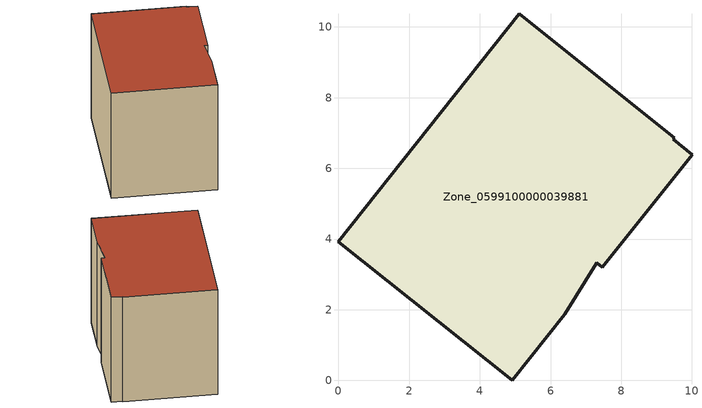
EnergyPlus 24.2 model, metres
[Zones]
Zone_0599100000039881
 floor ground (C_G): 10,6.39 7.46,3.21 7.31,3.33 6.41,1.88 4.91,0 0,3.93 5.12,10.38 9.5,6.87 9.47,6.82 z0.56
 wall outside (C_F): 9.5,6.87 5.12,10.38 0,3.93 4.91,0 6.41,1.88 7.31,3.33 7.46,3.21 10,6.39 9.47,6.82 9.5,6.87 z0.56:8.06
 roof outside (C_R): 6.41,1.88 7.31,3.33 7.46,3.21 10,6.39 9.47,6.82 9.5,6.87 5.12,10.38 0,3.93 4.91,0 z8.06
[BUILDING]
Pand.0599100000039881: North Axis=0; Terrain=City; Loads Convergence Tolerance Value=0.04; Temperature Convergence Tolerance Value=0.4; Solar Distribution=FullExterior; Maximum Number of Warmup Days=25; Minimum Number of Warmup Days=1
[Site:Location]
Rotterdam.The.Hague.AP_ZH_NLD Design_Conditions: Latitude=51.96; Longitude=4.45; Time Zone=1; Elevation=-4.5
[SITE:GROUNDTEMPERATURE:BUILDINGSURFACE]
18, 18, 18, 18, 18, 18, 18, 18, 18, 18, 18, 18
[MATERIAL] Thermal Absorptance=0.9; Solar Absorptance=0.7; Visible Absorptance=0.7
Name | Roughness | Thickness | Conductivity | Density | Specific Heat
G.TC.1965-1974 | MediumSmooth | 0.15 | 0.882353 | 540 | 1210
F.TC.1965-1974 | Rough | 0.3 | 0.697674 | 1920 | 840
R.TC.1965-1974 | MediumRough | 0.2 | 0.232558 | 1500 | 1000
[CONSTRUCTION]
C_G: G.TC.1965-1974
C_F: F.TC.1965-1974
C_R: R.TC.1965-1974
[ZONE]
Zone_0599100000039881: Type=1; Multiplier=1; Ceiling Height=Autocalculate; Volume=Autocalculate; Floor Area=autocalculate; Part of Total Floor Area=Yes
[ZONEINFILTRATION:DESIGNFLOWRATE]
Infil_Zone_0599100000039881: Zone or ZoneList or Space or SpaceList=Zone_0599100000039881; Schedule=AlwaysOn; Design Flow Rate Calculation Method=Flow/Area; Flow Rate per Floor Area=0.003; Constant Term Coefficient=1; Temperature Term Coefficient=0; Velocity Term Coefficient=0; Velocity Squared Term Coefficient=0
[HVACTEMPLATE:ZONE:IDEALLOADSAIRSYSTEM]
Zone_0599100000039881: Maximum Heating Supply Air Temperature=50; Minimum Cooling Supply Air Temperature=13; Maximum Heating Supply Air Humidity Ratio=0.0156; Minimum Cooling Supply Air Humidity Ratio=0.0077; Heating Limit=NoLimit; Cooling Limit=NoLimit; Dehumidification Control Type=ConstantSensibleHeatRatio; Cooling Sensible Heat Ratio=0.7; Dehumidification Setpoint=60; Humidification Control Type=None; Humidification Setpoint=30; Outdoor Air Method=None; Outdoor Air Flow Rate per Person=0.00944; Outdoor Air Flow Rate per Zone Floor Area=0; Outdoor Air Flow Rate per Zone=0; Demand Controlled Ventilation Type=None; Outdoor Air Economizer Type=NoEconomizer; Heat Recovery Type=None; Sensible Heat Recovery Effectiveness=0.7; Latent Heat Recovery Effectiveness=0.65
[ZONECONTROL:THERMOSTAT]
ThermostatControl_Zone_0599100000039881: Zone or ZoneList=Zone_0599100000039881; Control Type Schedule=DualSetpointControlType; Control 1=Thermostat_Zone_0599100000039881; Temperature Difference Between Cutout And Setpoint=0
[THERMOSTATSETPOINT:DUALSETPOINT]
Thermostat_Zone_0599100000039881: Heating Setpoint Temperature Schedule=HeatingSetpoint_Zone_0599100000039881; Cooling Setpoint Temperature Schedule=CoolingSetpoint_Zone_0599100000039881
[SCHEDULE:COMPACT]
HeatingSetpoint_Zone_0599100000039881: Through: 12/31, For: AllDays, Until: 24:00, 21
CoolingSetpoint_Zone_0599100000039881: Through: 12/31, For: AllDays, Until: 24:00, 24
DualSetpointControlType: Through: 12/31, For: AllDays, Until: 24:00, 4
AlwaysOn: Through: 12/31, For: AllDays, Until: 24:00, 1
